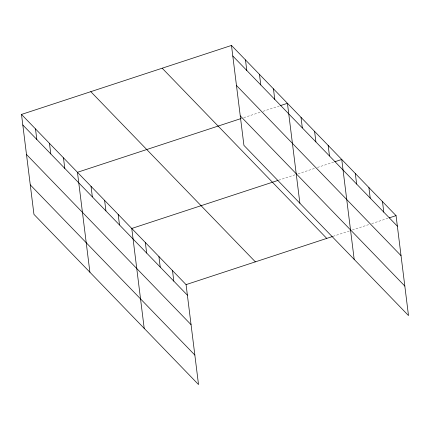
<?xml version="1.0" encoding="UTF-8"?>
<svg xmlns="http://www.w3.org/2000/svg" width="430" height="430" viewBox="0 0 430 430"><rect width="100%" height="100%" fill="white"/><g stroke="black" fill="none" stroke-linecap="round" stroke-linejoin="round"><path stroke-width="0.32" stroke-dasharray="2.15 1.61" d="M243.735 117.664L260.591 112.128M263.09 111.306L279.323 105.973M278.694 180.186L295.55 174.644M298.044 173.827L314.9 168.286M317.399 167.469L333.626 162.137M333.003 236.344L349.859 230.808M352.353 229.986L369.209 224.449M371.708 223.627L387.935 218.295"/><path stroke-width="0.64" d="M21.5 114.434L186.072 284.622L198.52 384.56L33.948 214.371L21.5 114.434L231.48 45.44L396.051 215.629L408.5 315.566L243.928 145.378L231.48 45.44M241.241 118.486L77.454 172.296L89.902 272.233M280.57 105.56L287.433 103.307L299.882 203.245M278.07 180.39L131.763 228.459L144.211 328.396M334.879 161.723L341.742 159.465L354.191 259.403M186.072 284.622L332.379 236.554M389.188 217.886L396.051 215.629M232.797 55.997L397.368 226.185M236.468 85.489L401.039 255.678M240.257 115.88L404.823 286.068M162.185 68.209L326.757 238.397M90.794 91.665L255.366 261.854M22.817 124.985L187.383 295.173M26.488 154.483L191.06 324.671M30.272 184.873L194.844 355.062M382.474 201.589L383.791 212.141M368.897 187.55L370.214 198.101M355.32 173.51L356.637 184.061M328.165 145.426L329.482 155.982M314.588 131.386L315.905 141.938M301.011 117.347L302.328 127.898M273.448 88.838L274.759 99.394M259.457 74.374L260.774 84.925M245.471 59.91L246.782 70.461M172.494 270.583L173.806 281.134M158.917 256.538L160.229 267.094M145.34 242.499L146.651 253.05M118.185 214.419L119.502 224.971M104.608 200.38L105.925 210.931M91.031 186.335L92.348 196.892M63.468 157.831L64.779 168.383M49.477 143.362L50.794 153.918M35.491 128.898L36.803 139.449"/></g></svg>
